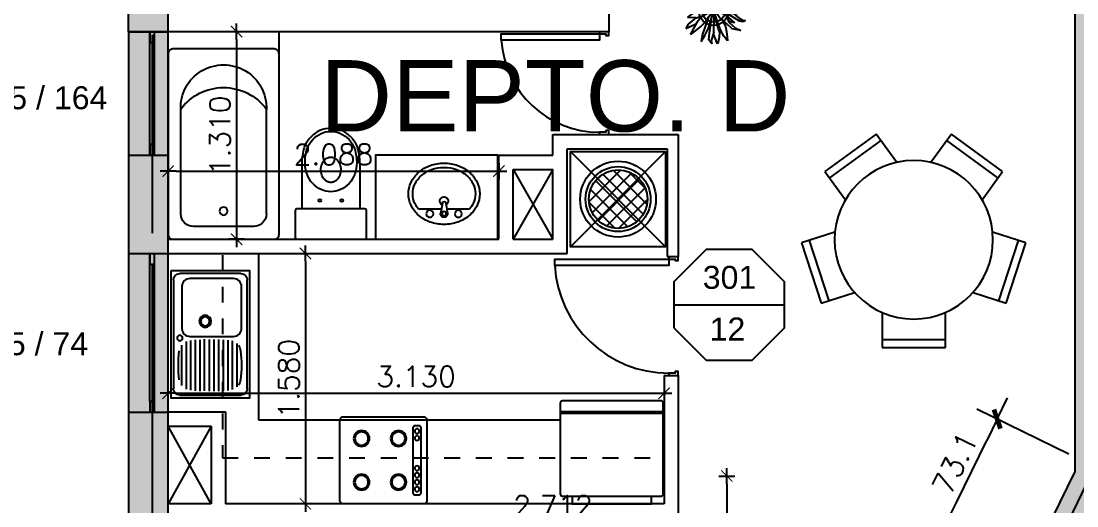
# Model space of a CAD drawing. Header units: millimetres. Extents: x -13 to 194, y -13 to 66.
# Drawn here: x 168.07 to 174.74, y 30.76 to 33.81 of the extents above; entities that cross this region are included whole.
import ezdxf

# ---------------------------------------------------------------- set-up
doc = ezdxf.new("R2010")
doc.units = ezdxf.units.MM
doc.linetypes.add('CENTER', pattern=[2, 1.25, -0.25, 0.25, -0.25])
doc.linetypes.add('HIDDEN', pattern=[0.375, 0.25, -0.125])
for name, color, linetype in [('01', 1, 'Continuous'), ('04', 4, 'Continuous'), ('06', 6, 'Continuous'), ('Capa1', 80, 'Continuous'), ('COTAS', 1, 'Continuous'), ('COTAS1', 2, 'Continuous'), ('Cotas2', 1, 'Continuous'), ('EJES', 1, 'CENTER'), ('GRIS', 9, 'Continuous'), ('LOSAS', 7, 'Continuous'), ('MUROS_EST', 5, 'Continuous'), ('PUERTAS', 1, 'Continuous'), ('VIGAS_1', 2, 'Continuous')]:
    doc.layers.add(name, color=color, linetype=linetype)
doc.styles.add('Arial', font='arial.ttf')
doc.styles.add('INTERARQ', font='ROMANS.SHX')
doc.styles.add('ROMANS', font='romans.shx', dxfattribs={"height": 16.875})
doc.styles.get("Standard").update_dxf_attribs({"font": 'arial.ttf'})
doc.dimstyles.new('ESCALA_1-50', dxfattribs={"dimtxt": 0.13, "dimasz": 0.05, "dimexe": 0.18, "dimexo": 0.0625, "dimgap": 0.04, "dimtad": 1, "dimdec": 3, "dimzin": 0, "dimdsep": 46, "dimtxsty": 'INTERARQ', "dimblk": 'DIMTICK', "dimcen": 0.09, "dimse1": 1, "dimse2": 1, "dimclrd": 1, "dimclre": 1, "dimclrt": 2, "dimadec": 0, "dimazin": 0, "dimtfac": 4.5, "dimtdec": 3, "dimtofl": 0, "dimtmove": 2, "dimatfit": 3, "dimldrblk": 'DIMTICK', "dimfxl": 1, "dimtolj": 1, "dimtzin": 0, "dimarcsym": 0})

# ---------------------------------------------------------------- blocks, each defined once
blk = doc.blocks.new('DIMTICK')
at = {"color": 1}
for p, q in [((-1, 0), (1, 0)), ((0, 1), (0, -1))]:
    blk.add_line(p, q, dxfattribs=at)
at = {"color": 3, "const_width": 0.141}
blk.add_lwpolyline([(0.71, 0.71), (-0.71, -0.71)], dxfattribs=at)
blk = doc.blocks.new('*D170')
at = {"layer": '01', "color": 1, "lineweight": -2, "transparency": 16777216}
blk.add_line((170.1253, 30.6513), (172.7378, 30.6513), dxfattribs=at)
at = {"layer": 'Defpoints', "color": 0, "transparency": 16777216}
for p in [(170.0753, 30.9441), (172.7878, 30.9441), (172.7878, 30.6513)]:
    blk.add_point(p, dxfattribs=at)
at = {"layer": '01', "color": 1, "lineweight": -2, "transparency": 16777216, "xscale": 0.05, "yscale": 0.05, "zscale": 0.05, "rotation": 180}
blk.add_blockref('DIMTICK', (170.0753, 30.6513), dxfattribs=at)
at = {"layer": '01', "color": 1, "lineweight": -2, "transparency": 16777216, "xscale": 0.05, "yscale": 0.05, "zscale": 0.05}
blk.add_blockref('DIMTICK', (172.7878, 30.6513), dxfattribs=at)
at = {"layer": '01', "color": 2, "transparency": 16777216, "insert": (171.4315, 30.7563), "char_height": 0.13, "attachment_point": 5, "style": 'INTERARQ'}
blk.add_mtext('\\A1;2.712', dxfattribs=at)
blk = doc.blocks.new('*D172')
at = {"layer": '01', "color": 1, "lineweight": -2, "transparency": 16777216}
blk.add_line((172.5288, 30.8941), (172.5288, 27.9849), dxfattribs=at)
at = {"layer": 'Defpoints', "color": 0, "transparency": 16777216}
for p in [(170.0753, 30.9441), (170.0753, 27.9349), (172.5288, 27.9349)]:
    blk.add_point(p, dxfattribs=at)
at = {"layer": '01', "color": 1, "lineweight": -2, "transparency": 16777216, "xscale": 0.05, "yscale": 0.05, "zscale": 0.05}
for p, rotation in [((172.5288, 30.9441), 90), ((172.5288, 27.9349), 270)]:
    blk.add_blockref('DIMTICK', p, dxfattribs=dict(at, rotation=rotation))
at = {"layer": '01', "color": 2, "transparency": 16777216, "insert": (172.4238, 29.4395), "char_height": 0.13, "attachment_point": 5, "rotation": 90, "style": 'INTERARQ'}
blk.add_mtext('\\A1;3.009', dxfattribs=at)
blk = doc.blocks.new('TICK1')
at = {"color": 2}
for points in [[(0, 0), (-1, 0)], [(0, 0), (1, 0)]]:
    blk.add_lwpolyline(points, dxfattribs=at)
at = {"color": 2, "const_width": 0.2}
blk.add_lwpolyline([(-0.3, -0.3), (0.3, 0.3)], dxfattribs=at)
blk = doc.blocks.new('MHPLS510')
for p, q in [((-0.2, 0.6793), (0.2, 0.6793)), ((-0.2, 0.4583), (-0.2, 0.6793)), ((0.2, 0.6793), (0.2, 0.4583)), ((-0.2, 0.6293), (0.2, 0.6293)), ((-0.7079, 0.0197), (-0.5843, 0.4001)), ((-0.5843, 0.4001), (-0.374, 0.3318)), ((0.374, 0.3318), (0.5843, 0.4001)), ((0.5843, 0.4001), (0.7079, 0.0197)), ((-0.6603, 0.0043), (-0.5367, 0.3847)), ((0.5367, 0.3847), (0.6603, 0.0043)), ((-0.4976, -0.0486), (-0.7079, 0.0197)), ((0.7079, 0.0197), (0.4976, -0.0486)), ((-0.5611, -0.432), (-0.4312, -0.2532)), ((0.4312, -0.2532), (0.5611, -0.432)), ((-0.2081, -0.6267), (-0.5317, -0.3916)), ((0.5317, -0.3916), (0.2081, -0.6267)), ((-0.2375, -0.6671), (-0.5611, -0.432)), ((0.5611, -0.432), (0.2375, -0.6671)), ((-0.1076, -0.4883), (-0.2375, -0.6671)), ((0.2375, -0.6671), (0.1076, -0.4883))]:
    blk.add_line(p, q)
blk.add_circle((0, 0), 0.5)
blk = doc.blocks.new('kkk')
at = {"color": 8}
for p, q in [((1260.806, 67.1615), (1260.8129, 67.1245)), ((1260.8198, 67.1558), (1260.806, 67.1615)), ((1260.8483, 67.1179), (1260.8198, 67.1558)), ((1260.8737, 67.1195), (1260.8806, 67.1649)), ((1260.8806, 67.1649), (1260.8845, 67.1748)), ((1260.8845, 67.1748), (1260.8906, 67.1459)), ((1260.8906, 67.1459), (1260.8937, 67.0989)), ((1260.9206, 67.1278), (1260.9337, 67.1517)), ((1260.9329, 67.1657), (1260.9422, 67.1517)), ((1260.9337, 67.1517), (1260.9329, 67.1657)), ((1260.9422, 67.1517), (1260.9376, 67.1294)), ((1260.7244, 67.1063), (1260.7383, 67.0717)), ((1260.7414, 67.0907), (1260.7244, 67.1063)), ((1260.7714, 67.0717), (1260.7414, 67.0907)), ((1260.7491, 67.1294), (1260.7675, 67.0997)), ((1260.8014, 67.1121), (1260.7491, 67.1294)), ((1260.7675, 67.0997), (1260.8175, 67.0626)), ((1260.8327, 67.0683), (1260.8014, 67.1121)), ((1260.8129, 67.1245), (1260.8391, 67.0503)), ((1260.8545, 67.061), (1260.8483, 67.1179)), ((1260.8752, 67.0783), (1260.8737, 67.1195)), ((1260.9083, 67.0816), (1260.888, 67.0333)), ((1260.8937, 67.0989), (1260.8922, 67.0544)), ((1260.8936, 67.0948), (1260.9206, 67.1278)), ((1260.9053, 67.0503), (1260.9468, 67.0997)), ((1260.9376, 67.1294), (1260.9083, 67.0816)), ((1260.9468, 67.0997), (1260.9376, 67.0626)), ((1260.9437, 67.0659), (1260.9776, 67.1038)), ((1260.9837, 67.0857), (1260.9522, 67.0511)), ((1260.9776, 67.1038), (1260.993, 67.1368)), ((1260.993, 67.1368), (1260.9837, 67.0857)), ((1260.6806, 67.0494), (1260.7291, 67.0503)), ((1260.7306, 67.0132), (1260.6806, 67.0494)), ((1260.7291, 67.0503), (1260.7752, 67.0189)), ((1260.7383, 67.0717), (1260.7637, 67.0428)), ((1260.7637, 67.0428), (1260.8037, 67.0214)), ((1260.8121, 67.047), (1260.7714, 67.0717)), ((1260.7752, 67.0189), (1260.8563, 66.9787)), ((1260.8037, 67.0214), (1260.8383, 67.0024)), ((1260.8563, 67.013), (1260.8121, 67.047)), ((1260.8175, 67.0626), (1260.8437, 67.0387)), ((1260.8391, 67.0503), (1260.8744, 66.974)), ((1260.8696, 67.0272), (1260.8545, 67.061)), ((1260.8676, 67.0082), (1260.8752, 67.0783)), ((1260.8799, 67.0008), (1260.8999, 67.0478)), ((1260.8922, 67.0544), (1260.8838, 67.01)), ((1260.8999, 67.0478), (1260.9437, 67.0659)), ((1260.9399, 67.0354), (1260.916, 67.0091)), ((1260.9299, 67.0244), (1260.9676, 67.0445)), ((1260.9522, 67.0511), (1260.9399, 67.0354)), ((1260.9676, 67.0445), (1261.0145, 67.0527)), ((1261.0284, 67.0354), (1260.9907, 67.014)), ((1261.0145, 67.0527), (1261.0561, 67.0577)), ((1261.0561, 67.0577), (1261.0284, 67.0354)), ((1260.714, 66.9781), (1260.6752, 66.9588)), ((1260.6752, 66.9588), (1260.7514, 66.9406)), ((1260.6791, 67.0115), (1260.7168, 67.0008)), ((1260.689, 67.0057), (1260.6791, 67.0115)), ((1260.7021, 66.9884), (1260.689, 67.0057)), ((1260.7191, 66.9736), (1260.7021, 66.9884)), ((1260.7168, 67.0008), (1260.7614, 66.9835)), ((1260.7945, 66.9629), (1260.7191, 66.9736)), ((1260.7806, 66.9901), (1260.7306, 67.0132)), ((1260.7845, 66.9604), (1260.7583, 66.9447)), ((1260.7614, 66.9835), (1260.8137, 66.972)), ((1260.8475, 66.981), (1260.7806, 66.9901)), ((1260.8283, 66.967), (1260.7845, 66.9604)), ((1260.8121, 66.9291), (1260.8744, 66.974)), ((1260.8137, 66.972), (1260.8416, 66.9688)), ((1260.8744, 66.974), (1260.8245, 66.9175)), ((1260.8268, 66.864), (1260.8744, 66.974)), ((1260.8744, 66.974), (1260.8283, 66.967)), ((1260.8383, 67.0024), (1260.8744, 66.974)), ((1260.8744, 66.974), (1260.8475, 66.981)), ((1260.8744, 66.974), (1260.8575, 66.9159)), ((1260.8744, 66.974), (1260.8676, 67.0082)), ((1260.8744, 66.974), (1260.8799, 67.0008)), ((1260.9414, 66.9967), (1260.8744, 66.974)), ((1260.8744, 66.974), (1260.9722, 66.9959)), ((1260.8968, 66.9959), (1260.8744, 66.974)), ((1260.9353, 66.9761), (1260.8744, 66.974)), ((1260.9807, 66.9423), (1260.8744, 66.974)), ((1260.9068, 66.9472), (1260.8744, 66.974)), ((1260.8744, 66.974), (1260.9091, 66.9027)), ((1260.8768, 66.9175), (1260.8744, 66.974)), ((1260.916, 67.0091), (1260.8968, 66.9959)), ((1261.0091, 66.9497), (1260.9148, 66.962)), ((1260.983, 66.9752), (1260.9353, 66.9761)), ((1260.9645, 67.0049), (1260.9414, 66.9967)), ((1260.9907, 67.014), (1260.9645, 67.0049)), ((1260.9722, 66.9959), (1261.006, 67.0082)), ((1261.0207, 66.9744), (1260.983, 66.9752)), ((1261.0045, 66.9748), (1261.053, 66.9579)), ((1261.006, 67.0082), (1261.033, 67.0066)), ((1261.0537, 66.9884), (1261.0207, 66.9744)), ((1261.033, 67.0066), (1261.0645, 67.0016)), ((1261.0745, 66.9637), (1261.0507, 66.9439)), ((1261.053, 66.9579), (1261.0745, 66.9637)), ((1261.0745, 66.9967), (1261.0537, 66.9884)), ((1261.0645, 67.0016), (1261.0745, 66.9967)), ((1260.7306, 66.9192), (1260.689, 66.8986)), ((1260.689, 66.8986), (1260.7106, 66.892)), ((1260.7106, 66.892), (1260.7606, 66.8978)), ((1260.7583, 66.9447), (1260.7306, 66.9192)), ((1260.7714, 66.8903), (1260.7545, 66.8623)), ((1260.7606, 66.8978), (1260.8121, 66.9291)), ((1260.7971, 66.9199), (1260.7714, 66.8903)), ((1260.8245, 66.9175), (1260.7952, 66.8664)), ((1260.8575, 66.9159), (1260.8522, 66.859)), ((1260.8883, 66.8771), (1260.8768, 66.9175)), ((1260.9391, 66.9266), (1260.9068, 66.9472)), ((1260.9168, 66.8681), (1260.9076, 66.9043)), ((1260.9091, 66.9027), (1260.9453, 66.8722)), ((1260.9171, 66.9406), (1260.9768, 66.92)), ((1260.9714, 66.8945), (1260.9391, 66.9266)), ((1261.0022, 66.8565), (1260.9714, 66.8945)), ((1260.9768, 66.92), (1261.0153, 66.9068)), ((1261.023, 66.9208), (1260.9807, 66.9423)), ((1261.0507, 66.9439), (1261.0091, 66.9497)), ((1261.0153, 66.9068), (1261.0591, 66.8986)), ((1261.0591, 66.8986), (1261.023, 66.9208)), ((1260.7545, 66.8623), (1260.7421, 66.8252)), ((1260.7421, 66.8252), (1260.7675, 66.8326)), ((1260.7675, 66.8326), (1260.7937, 66.859)), ((1260.7952, 66.8664), (1260.7875, 66.7931)), ((1260.8045, 66.8153), (1260.8268, 66.864)), ((1260.8522, 66.859), (1260.8614, 66.8211)), ((1260.8799, 66.7733), (1260.8899, 66.8269)), ((1260.8899, 66.8269), (1260.8883, 66.8771)), ((1260.8899, 66.85), (1260.9129, 66.817)), ((1260.9129, 66.817), (1260.916, 66.8681)), ((1260.916, 66.8681), (1260.956, 66.8203)), ((1260.9453, 66.8722), (1260.9776, 66.8549)), ((1260.9714, 66.8277), (1260.9545, 66.8673)), ((1260.9814, 66.8071), (1260.9714, 66.8277)), ((1260.9776, 66.8549), (1261.016, 66.8351)), ((1261.016, 66.8351), (1261.0022, 66.8565)), ((1260.7875, 66.7931), (1260.8045, 66.8153)), ((1260.8614, 66.8211), (1260.8799, 66.7733)), ((1260.956, 66.8203), (1260.9814, 66.8071))]:
    blk.add_line(p, q, dxfattribs=at)
for radius in [0.0887, 0.0687]:
    blk.add_circle((1260.8744, 66.974), radius, dxfattribs=at)
blk = doc.blocks.new('Tina 120')
for p, q in [((0.19, -0.08), (-0.19, -0.08)), ((-0.27, -0.16), (-0.27, -0.8175)), ((0.27, -0.16), (0.27, -0.8175))]:
    blk.add_line(p, q)
blk.add_lwpolyline([(0.35, -0.03), (0.35, -1.17, -0.414214), (0.32, -1.2), (-0.32, -1.2, -0.414214), (-0.35, -1.17), (-0.35, -0.03, -0.414214), (-0.32, 0), (0.32, 0, -0.414214)], format="xyb", close=True)
blk.add_circle((0, -0.1774), 0.025)
for centre, radius, start, end in [((-0.19, -0.16), 0.08, 90, 180), ((0.19, -0.16), 0.08, 0, 90), ((0, -0.8297), 0.2703, 177.40787, 2.59213), ((0, -0.6197), 0.337, 216.75985, 323.24015)]:
    blk.add_arc(centre, radius, start, end)
blk = doc.blocks.new('Van1-pla')
for p, q in [((-1.41, 37.99), (-2.71, 45.49)), ((0.99, 37.99), (2.29, 45.49)), ((-2.16, 42.32), (-18.03, 42.32)), ((17.6, 42.32), (1.74, 42.32))]:
    blk.add_line(p, q)
blk.add_lwpolyline([(-25.21, 31.5, 0.112687), (-23.37, 23.44, 0.103282), (-17.89, 16.3, 0.092276), (-9.94, 11.68, 0.085761), (-0.21, 10, 0.085761), (9.52, 11.68, 0.092276), (17.47, 16.3, 0.103282), (22.95, 23.44, 0.112687), (24.79, 31.5, 0.112687), (22.95, 39.56, 0.103282), (17.47, 46.7, 0.092276), (9.52, 51.32, 0.085761), (-0.21, 53, 0.085761), (-9.94, 51.32, 0.092276), (-17.89, 46.7, 0.103282), (-23.37, 39.56, 0.112687)], format="xyb", close=True)
for points in [[(-18.03, 42.32, 0.063934), (-20.67, 38.26, 0.112687), (-22.21, 31.5, 0.112687)], [(-22.21, 31.5, 0.112687), (-20.67, 24.74, 0.103282), (-15.93, 18.57, 0.092276), (-8.94, 14.51, 0.085761), (-0.21, 13, 0.085761), (8.51, 14.51, 0.092276), (15.51, 18.57, 0.103282), (20.25, 24.74, 0.112687), (21.79, 31.5, 0.112687), (20.25, 38.26, 0.063934), (17.6, 42.32, 0.092276)]]:
    blk.add_lwpolyline(points, format="xyb")
for centre, radius in [((-10.21, 45.49), 2.5), ((-0.21, 45.49), 1.5), ((9.79, 45.49), 2.5)]:
    blk.add_circle(centre, radius)
for centre, radius, start, end in [((-0.21, 45.49), 2.5, 340.33287, 199.66713), ((-0.21, 36.6), 3, 118.18244, 61.81756), ((-0.21, 37.99), 1.2, 180, 0)]:
    blk.add_arc(centre, radius, start, end)
blk = doc.blocks.new('P_65')
at = {"color": 9}
blk.add_arc((-0.0126, 0.059), 0.6224, 93.90508, 179.90905, dxfattribs=at)
at = {"layer": 'PUERTAS'}
blk.add_lwpolyline([(-0.015, 0.06), (-0.055, 0.06), (-0.055, 0.68), (-0.015, 0.68)], close=True, dxfattribs=at)
for points in [[(-0.65, 0), (-0.625, 0), (-0.625, 0.02), (-0.635, 0.02), (-0.635, 0.06), (-0.65, 0.06)], [(0, 0.06), (-0.015, 0.06), (-0.015, 0.02), (-0.025, 0.02), (-0.025, 0), (0, 0)]]:
    blk.add_lwpolyline(points, dxfattribs=at)
blk = doc.blocks.new('LAVPLATO')
for p, q in [((-0.383, -0.443), (-0.383, -0.057)), ((-0.343, -0.017), (0.343, -0.017)), ((0.383, -0.057), (0.383, -0.443)), ((0.0387, -0.1255), (0.3533, -0.1255)), ((0.0458, -0.0965), (0.3462, -0.0965)), ((0.0694, -0.0675), (0.3226, -0.0675)), ((0.0338, -0.1835), (0.3582, -0.1835)), ((0.0357, -0.1545), (0.3563, -0.1545)), ((0.0315, -0.2115), (0.3574, -0.2115)), ((0.0319, -0.2415), (0.3578, -0.2415)), ((0.0323, -0.2715), (0.3582, -0.2715)), ((0.0327, -0.3015), (0.3578, -0.3015)), ((0.0342, -0.3305), (0.3563, -0.3305)), ((0.0342, -0.3305), (0.3563, -0.3305)), ((0.0369, -0.3595), (0.3536, -0.3595)), ((0.0369, -0.3595), (0.3536, -0.3595)), ((0.0416, -0.3885), (0.3489, -0.3885)), ((0.0586, -0.4175), (0.3319, -0.4175)), ((0.343, -0.483), (-0.343, -0.483))]:
    blk.add_line(p, q)
blk.add_lwpolyline([(-0.4, 0), (0.4, 0), (0.4, -0.5), (-0.4, -0.5)], close=True)
blk.add_lwpolyline([(-0.302, -0.0709), (-0.037, -0.0709, -0.414214), (0.013, -0.1209), (0.013, -0.3965, -0.414214), (-0.037, -0.4465), (-0.302, -0.4465, -0.414214), (-0.352, -0.3965), (-0.352, -0.1209, -0.414214)], format="xyb", close=True)
for centre, radius in [((0.023, -0.057), 0.0175), ((-0.082, -0.2175), 0.038), ((-0.082, -0.2175), 0.0275)]:
    blk.add_circle(centre, radius)
for centre, radius, start, end in [((-0.343, -0.057), 0.04, 90, 180), ((0.196, -0.7978), 0.75, 83.02075, 96.97925), ((0.343, -0.057), 0.04, 360, 90), ((-0.343, -0.443), 0.04, 180, 270), ((0.1132, -0.3662), 0.075, 233.56948, 263.02075), ((0.1952, 0.3038), 0.75, 263.02075, 276.97925), ((0.2773, -0.3662), 0.075, 276.97925, 306.43052), ((0.343, -0.443), 0.04, 270, 360)]:
    blk.add_arc(centre, radius, start, end)
blk = doc.blocks.new('encimera')
for points in [[(-0.5635, -0.275), (-0.0548, -0.275, 0.414214), (-0.0341, -0.2543), (-0.0341, 0.2543, 0.414214), (-0.0548, 0.275), (-0.5635, 0.275, 0.414214), (-0.5841, 0.2543), (-0.5841, -0.2543, 0.414214)], [(-0.5298, -0.22), (-0.5134, -0.22, 0.414214), (-0.4968, -0.2035), (-0.4968, 0.2035, 0.414214), (-0.5134, 0.22), (-0.5298, 0.22, 0.414214), (-0.5463, 0.2035), (-0.5463, -0.2035, 0.414214)]]:
    blk.add_lwpolyline(points, format="xyb", close=True)
at = {"color": 9}
for centre, radius in [((-0.5218, 0.1843), 0.0148), ((-0.5218, 0.1401), 0.0148), ((-0.4042, 0.1375), 0.0424), ((-0.1716, 0.1375), 0.0424), ((-0.5218, -0.0499), 0.0148), ((-0.5218, -0.0942), 0.0148), ((-0.5218, -0.1385), 0.0148), ((-0.4042, -0.1375), 0.0424), ((-0.1716, -0.1375), 0.0424), ((-0.5218, -0.1828), 0.0148)]:
    blk.add_circle(centre, radius, dxfattribs=at)
for centre in [(-0.4042, 0.1375), (-0.1716, 0.1375), (-0.4042, -0.1375), (-0.1716, -0.1375)]:
    blk.add_circle(centre, 0.05)
blk = doc.blocks.new('REFRI')
for p, q in [((-0.58, -0.325), (-0.58, 0.325)), ((-0.57, -0.325), (-0.57, 0.325))]:
    blk.add_line(p, q)
blk.add_lwpolyline([(-0.6368, 0.325), (-0.0632, 0.325, -0.414214), (-0.05, 0.3118), (-0.05, -0.3118, -0.414214), (-0.0632, -0.325), (-0.6368, -0.325, -0.414214), (-0.65, -0.3118), (-0.65, 0.3118, -0.414214)], format="xyb", close=True)
blk.add_lwpolyline([(-0.05, 0.25), (0, 0.25), (0, -0.25), (-0.05, -0.25)])
blk = doc.blocks.new('P_75')
at = {"color": 9}
blk.add_arc((-0.0129, 0.0592), 0.7221, 93.33599, 179.93331, dxfattribs=at)
at = {"layer": 'PUERTAS'}
blk.add_lwpolyline([(-0.015, 0.06), (-0.055, 0.06), (-0.055, 0.78), (-0.0149, 0.78)], close=True, dxfattribs=at)
for points in [[(-0.75, 0), (-0.725, 0), (-0.725, 0.02), (-0.735, 0.02), (-0.735, 0.06), (-0.75, 0.06)], [(0, 0.06), (-0.015, 0.06), (-0.015, 0.02), (-0.025, 0.02), (-0.025, 0), (0, 0)]]:
    blk.add_lwpolyline(points, dxfattribs=at)
blk = doc.blocks.new('*D316')
at = {"layer": '01', "color": 1, "lineweight": -2, "transparency": 16777216}
blk.add_line((169.4347, 33.6981), (169.4347, 32.4881), dxfattribs=at)
at = {"layer": 'Defpoints', "color": 0, "transparency": 16777216}
for p in [(169.0025, 33.7481), (169.0025, 32.4381), (169.4347, 32.4381)]:
    blk.add_point(p, dxfattribs=at)
at = {"layer": '01', "color": 1, "lineweight": -2, "transparency": 16777216, "xscale": 0.05, "yscale": 0.05, "zscale": 0.05}
for p, rotation in [((169.4347, 33.7481), 90), ((169.4347, 32.4381), 270)]:
    blk.add_blockref('DIMTICK', p, dxfattribs=dict(at, rotation=rotation))
at = {"layer": '01', "color": 2, "transparency": 16777216, "insert": (169.3297, 33.0931), "char_height": 0.13, "attachment_point": 5, "rotation": 90, "style": 'INTERARQ'}
blk.add_mtext('\\A1;1.310', dxfattribs=at)
blk = doc.blocks.new('*D317')
at = {"layer": '01', "color": 1, "lineweight": -2, "transparency": 16777216}
blk.add_line((169.0525, 32.8677), (171.0404, 32.8677), dxfattribs=at)
at = {"layer": 'Defpoints', "color": 0, "transparency": 16777216}
for p in [(169.0025, 32.9673), (171.0904, 32.9673), (171.0904, 32.8677)]:
    blk.add_point(p, dxfattribs=at)
at = {"layer": '01', "color": 1, "lineweight": -2, "transparency": 16777216, "xscale": 0.05, "yscale": 0.05, "zscale": 0.05, "rotation": 180}
blk.add_blockref('DIMTICK', (169.0025, 32.8677), dxfattribs=at)
at = {"layer": '01', "color": 1, "lineweight": -2, "transparency": 16777216, "xscale": 0.05, "yscale": 0.05, "zscale": 0.05}
blk.add_blockref('DIMTICK', (171.0904, 32.8677), dxfattribs=at)
at = {"layer": '01', "color": 2, "transparency": 16777216, "insert": (170.0464, 32.9727), "char_height": 0.13, "attachment_point": 5, "style": 'INTERARQ'}
blk.add_mtext('\\A1;2.088', dxfattribs=at)
blk = doc.blocks.new('*D318')
at = {"layer": '01', "color": 1, "lineweight": -2, "transparency": 16777216}
blk.add_line((169.0524, 31.4663), (172.0824, 31.4663), dxfattribs=at)
at = {"layer": 'Defpoints', "color": 0, "transparency": 16777216}
for p in [(172.1324, 31.4663), (169.0024, 30.7681), (172.1324, 30.7681)]:
    blk.add_point(p, dxfattribs=at)
at = {"layer": '01', "color": 1, "lineweight": -2, "transparency": 16777216, "xscale": 0.05, "yscale": 0.05, "zscale": 0.05, "rotation": 180}
blk.add_blockref('DIMTICK', (169.0024, 31.4663), dxfattribs=at)
at = {"layer": '01', "color": 1, "lineweight": -2, "transparency": 16777216, "xscale": 0.05, "yscale": 0.05, "zscale": 0.05}
blk.add_blockref('DIMTICK', (172.1324, 31.4663), dxfattribs=at)
at = {"layer": '01', "color": 2, "transparency": 16777216, "insert": (170.5674, 31.5713), "char_height": 0.13, "attachment_point": 5, "style": 'INTERARQ'}
blk.add_mtext('\\A1;3.130', dxfattribs=at)
blk = doc.blocks.new('*D319')
at = {"layer": '01', "color": 1, "lineweight": -2, "transparency": 16777216}
blk.add_line((169.8689, 32.2981), (169.8689, 30.8181), dxfattribs=at)
at = {"layer": 'Defpoints', "color": 0, "transparency": 16777216}
for p in [(169.0025, 32.3481), (169.0024, 30.7681), (169.8689, 30.7681)]:
    blk.add_point(p, dxfattribs=at)
at = {"layer": '01', "color": 1, "lineweight": -2, "transparency": 16777216, "xscale": 0.05, "yscale": 0.05, "zscale": 0.05}
for p, rotation in [((169.8689, 32.3481), 90), ((169.8689, 30.7681), 270)]:
    blk.add_blockref('DIMTICK', p, dxfattribs=dict(at, rotation=rotation))
at = {"layer": '01', "color": 2, "transparency": 16777216, "insert": (169.7639, 31.5581), "char_height": 0.13, "attachment_point": 5, "rotation": 90, "style": 'INTERARQ'}
blk.add_mtext('\\A1;1.580', dxfattribs=at)

msp = doc.modelspace()

# ---------------------------------------------------------------- hatches: boundary and pattern name
at = {"layer": 'GRIS'}
h = msp.add_hatch(dxfattribs=at)
h.set_pattern_fill('ANSI37', color=8, scale=0.5, style=0)
h.set_pattern_definition([(45, (-5199.03907, -7976.592836), (-0.04419417382, 0.04419417382), []), (135, (-5199.03907, -7976.592836), (-0.04419417382, -0.04419417382), [])])
h.paths.add_polyline_path([(171.7116, 32.8217), (171.8424, 32.6908), (171.9732, 32.8216, 0.414214)])
h.paths.add_polyline_path([(171.7115, 32.56, 0.414214), (171.9732, 32.56), (171.8424, 32.6908)])
h.paths.add_polyline_path([(171.8424, 32.6908), (171.7116, 32.8217, 0.198983), (171.6574, 32.6908, 0.198842), (171.7115, 32.56)])
h.paths.add_polyline_path([(171.9732, 32.56, 0.198983), (172.0274, 32.6908, 0.198842), (171.9732, 32.8216), (171.8424, 32.6908)])
at = {"layer": 'MUROS_EST', "transparency": 33554687}
h = msp.add_hatch(color=256, dxfattribs=at)
h.dxf.hatch_style = 1
h.paths.add_polyline_path([(181.4106, 23.5073), (181.1606, 23.5073), (181.1606, 21.5273), (177.9375, 21.5273), (177.9375, 25.2273), (175.6025, 25.2273), (175.6025, 25.0273), (177.7375, 25.0273), (177.7375, 21.5273), (175.6025, 21.5273), (175.6025, 21.3273), (180.8606, 21.3273), (180.8606, 21.1419), (181.0606, 21.1419), (181.0606, 21.3273), (181.4117, 21.3273)])
h.paths.add_polyline_path([(181.4106, 30.0873), (181.1606, 30.0873), (181.1606, 29.0223), (175.8025, 29.0223), (175.8025, 30.0458), (175.6025, 30.0458), (175.6025, 28.7723), (175.9606, 28.7723), (175.9606, 26.1803), (176.1606, 26.1803), (176.1606, 28.7723), (181.4106, 28.7723)])
h.paths.add_polyline_path([(174.9775, 37.6473), (174.7275, 37.6473), (174.7275, 37.4473), (174.7275, 30.9728), (174.441, 30.3884), (174.6206, 30.3003), (174.9775, 31.0284)])
h.paths.add_polyline_path([(169.0025, 37.4473), (170.185, 37.4473), (170.185, 37.6473), (168.7525, 37.6473), (168.7525, 33.7473), (169.0025, 33.7473)])
h.paths.add_polyline_path([(174.2025, 24.9373), (174.0025, 24.9373), (174.0025, 23.4773), (168.3025, 23.4773), (168.3025, 23.2773), (174.0025, 23.2773), (174.0025, 21.8173), (174.2025, 21.8173)])
h.paths.add_polyline_path([(174.2025, 20.8673), (174.0025, 20.8673), (174.0025, 18.2773), (168.3025, 18.2773), (168.3025, 18.0773), (168.8025, 18.0773), (168.8025, 17.0773), (169.0025, 17.0773), (169.0025, 18.0773), (174.0025, 18.0773), (174.0025, 17.5773), (174.2025, 17.5773)])
h.paths.add_polyline_path([(174.9525, 15.9873), (174.6078, 16.7181), (174.4269, 16.6328), (174.7525, 15.9425), (174.7525, 13.7227), (174.7525, 9.5444), (174.7525, 9.2944), (174.9525, 9.2944), (174.9525, 9.4944), (174.9525, 9.5405), (174.9525, 13.7227)])
h.paths.add_polyline_path([(169.0025, 12.7707), (168.8025, 12.7707), (168.8025, 9.4944), (169.0025, 9.4944)])
h.paths.add_polyline_path([(169.0025, 12.9773), (168.8025, 12.9773), (168.8025, 12.7707), (169.0025, 12.7707)])
h.paths.add_polyline_path([(170.187, 9.4944), (169.0025, 9.4944), (169.0025, 9.2944), (170.187, 9.2944)])
h.paths.add_polyline_path([(169.0025, 9.4944), (168.8025, 9.4944), (168.8025, 9.2944), (169.0025, 9.2944)])
h.paths.add_polyline_path([(181.3606, 14.0173), (181.1606, 14.0173), (181.1606, 12.7707), (181.3606, 12.7707)])
h.paths.add_polyline_path([(181.3606, 12.7707), (181.1606, 12.7707), (181.1606, 9.4944), (181.3606, 9.4944)])
h.paths.add_polyline_path([(181.1606, 9.4944), (180.9606, 9.4944), (180.9606, 9.2944), (181.1606, 9.2944)])
h.paths.add_polyline_path([(181.3606, 9.4944), (181.1606, 9.4944), (181.1606, 9.2944), (181.3606, 9.2944)])
h = msp.add_hatch(color=2, dxfattribs=at)
h.dxf.hatch_style = 1
h.paths.add_polyline_path([(169.0025, 33.7473), (168.7525, 33.7473), (168.7525, 32.9673), (169.0025, 32.9673)])
h.paths.add_polyline_path([(169.0025, 32.3473), (168.7525, 32.3473), (168.7525, 31.3473), (169.0025, 31.3473)])
h.paths.add_polyline_path([(169.0025, 30.6773), (168.7525, 30.6773), (168.7525, 29.6773), (169.0025, 29.6773)])
h = msp.add_hatch(color=5, dxfattribs=at)
h.dxf.hatch_style = 1
h.paths.add_polyline_path([(169.0025, 32.9673), (168.7525, 32.9673), (168.7525, 32.3473), (169.0025, 32.3473)])
h.paths.add_polyline_path([(169.0025, 31.3473), (168.7525, 31.3473), (168.7525, 30.6773), (169.0025, 30.6773)])

# ---------------------------------------------------------------- linework, layer by layer
at = {"layer": '06'}
for p, q in [((171.785, 34.901), (171.785, 33.7481)), ((168.7525, 33.7473), (169.0025, 33.7473)), ((169.0025, 33.7481), (171.785, 33.7481)), ((171.4304, 33.0981), (172.2224, 33.0981)), ((171.4304, 32.9673), (171.4304, 33.0981)), ((172.2224, 33.0981), (172.2224, 32.3281)), ((171.5204, 33.0081), (172.1524, 33.0081)), ((171.5204, 32.3481), (171.5204, 33.0081)), ((172.1524, 33.0081), (172.1524, 32.3281)), ((168.7525, 32.9673), (169.0025, 32.9673)), ((171.0904, 32.4381), (171.0904, 32.9673)), ((171.0904, 32.9673), (171.4304, 32.9673)), ((171.1804, 32.4381), (171.1804, 32.8773)), ((171.1804, 32.8773), (171.4304, 32.8773)), ((171.4304, 32.4381), (171.4304, 32.8773)), ((169.0025, 32.4381), (171.0904, 32.4381)), ((171.1804, 32.4381), (171.4304, 32.4381)), ((168.7525, 32.3473), (169.0025, 32.3473)), ((169.0025, 32.3481), (171.5204, 32.3481)), ((172.1524, 32.3281), (172.2224, 32.3281)), ((172.1324, 31.5781), (172.2224, 31.5781)), ((172.1324, 31.5781), (172.1324, 30.7681)), ((172.2224, 31.5781), (172.2224, 30.6781)), ((168.7525, 31.3473), (169.0025, 31.3473)), ((169.0024, 31.3481), (169.365, 31.3481)), ((169.365, 31.3481), (169.365, 30.7681)), ((169.0026, 31.2581), (169.275, 31.2581)), ((169.275, 31.2581), (169.275, 30.7681)), ((169.275, 30.7681), (169.0024, 30.7681)), ((172.1324, 30.7681), (169.365, 30.7681))]:
    msp.add_line(p, q, dxfattribs=at)
at = {"layer": 'COTAS'}
for p, q in [((168.8875, 33.6798), (168.8875, 33.7473)), ((168.8875, 33.7473), (168.8875, 33.6798)), ((168.9175, 33.6798), (168.9175, 33.7473)), ((168.8875, 32.9673), (168.8875, 33.6798)), ((168.8875, 33.6798), (168.9175, 33.6798)), ((168.9025, 33.6798), (168.9025, 33.0348)), ((168.9175, 32.9673), (168.9175, 33.6798)), ((168.9174, 33.0348), (168.8874, 33.0348)), ((168.8874, 33.0348), (168.8875, 32.9673)), ((168.9175, 32.9673), (168.9174, 33.0348)), ((168.8874, 32.2798), (168.8874, 32.3473)), ((168.8874, 32.3473), (168.8874, 32.2798)), ((168.9174, 32.2798), (168.9174, 32.3473)), ((168.8874, 31.4148), (168.8874, 32.2798)), ((168.8874, 32.2798), (168.9174, 32.2798)), ((168.9024, 32.2798), (168.9024, 31.4148)), ((168.9174, 31.4148), (168.9174, 32.2798)), ((168.9174, 31.4148), (168.8874, 31.4148)), ((168.8874, 31.4148), (168.8874, 31.3473)), ((168.9174, 31.3473), (168.9174, 31.4148))]:
    msp.add_line(p, q, dxfattribs=at)
at = {"layer": 'COTAS1', "color": 2}
msp.add_line((173.9795, 30.7817), (174.1692, 31.1686), dxfattribs=at)
at = {"layer": 'Cotas2'}
msp.add_line((174.6884, 31.0811), (174.1064, 31.3664), dxfattribs=at)
at = {"layer": 'EJES'}
for p, q in [((168.9025, 41.7272), (168.9025, 5.5947)), ((174.2809, 29.8346), (175.0424, 31.3878))]:
    msp.add_line(p, q, dxfattribs=at)
at = {"layer": 'GRIS'}
for p, q in [((169.7025, 33.5881), (169.7025, 33.7481)), ((171.4304, 32.9881), (171.4304, 33.0981)), ((171.5424, 32.3908), (172.1424, 32.9908)), ((171.5424, 32.9908), (172.1424, 32.3908)), ((169.8465, 32.918), (169.8465, 32.6299)), ((170.2128, 32.918), (170.2128, 32.6299)), ((171.4304, 32.8773), (171.1804, 32.4381)), ((171.1804, 32.8773), (171.4304, 32.4381)), ((169.8047, 32.6199), (169.8047, 32.4481)), ((170.2447, 32.6299), (169.8147, 32.6299)), ((170.2547, 32.4481), (170.2547, 32.6199)), ((169.8147, 32.4381), (170.2447, 32.4381)), ((172.2224, 32.3981), (172.2224, 32.3281)), ((169.5726, 32.3481), (169.5726, 31.2981)), ((169.275, 30.7681), (169.0025, 31.2581)), ((169.275, 31.2581), (169.0025, 30.7681)), ((169.5726, 31.2981), (171.4774, 31.2981))]:
    msp.add_line(p, q, dxfattribs=at)
for points in [[(170.0297, 32.7378, -0.106666), (169.9686, 32.751, -0.10151), (169.9149, 32.7899, -0.094979), (169.8794, 32.8476, -0.090825), (169.8665, 32.918, -0.071105), (169.8794, 33.0083, -0.094979), (169.9149, 33.0661, -0.10151), (169.9686, 33.105, -0.106666), (170.0297, 33.1182, -0.106666), (170.0907, 33.105, -0.10151), (170.1444, 33.0661, -0.094979), (170.18, 33.0083, -0.071105), (170.1928, 32.918, -0.090825), (170.18, 32.8476, -0.094979), (170.1444, 32.7899, -0.10151), (170.0907, 32.751, -0.106666)], [(170.0297, 32.7962, -0.106666), (170.0099, 32.8005, -0.10151), (169.9887, 32.8159, -0.094979), (169.9729, 32.8415, -0.090825), (169.9665, 32.8764, -0.090825), (169.9729, 32.9112, -0.094979), (169.9887, 32.9369, -0.10151), (170.0099, 32.9523, -0.106666), (170.0297, 32.9565, -0.106666), (170.0495, 32.9523, -0.10151), (170.0707, 32.9369, -0.094979), (170.0865, 32.9112, -0.090825), (170.0928, 32.8764, -0.090825), (170.0865, 32.8415, -0.094979), (170.0707, 32.8159, -0.10151), (170.0495, 32.8005, -0.106666)]]:
    msp.add_lwpolyline(points, format="xyb", close=True, dxfattribs=at)
msp.add_lwpolyline([(172.1424, 32.9908), (172.1424, 32.3908), (171.5424, 32.3908), (171.5424, 32.9908)], close=True, dxfattribs=at)
msp.add_lwpolyline([(171.0832, 32.4381), (171.0832, 32.9673), (170.3107, 32.9673), (170.3107, 32.4381)], dxfattribs=at)
at = {"layer": 'GRIS', "color": 1, "linetype": 'HIDDEN', "ltscale": 0.25}
msp.add_lwpolyline([(169.345, 32.3381), (169.345, 31.0581), (172.1324, 31.0581)], dxfattribs=at)
at = {"layer": 'GRIS'}
for centre, radius in [((171.8424, 32.6908), 0.2393), ((171.8424, 32.6908), 0.205), ((171.8424, 32.6908), 0.185), ((169.9597, 32.683), 0.00867), ((170.0997, 32.683), 0.00867)]:
    msp.add_circle(centre, radius, dxfattribs=at)
for centre, radius, start, end in [((170.0367, 32.9546), 0.1851, 114.35399, 137.53895), ((170.0297, 32.9702), 0.168, 90, 114.35399), ((170.0297, 32.9702), 0.168, 65.64601, 90), ((170.0226, 32.9546), 0.1851, 42.46105, 65.64601), ((170.0477, 32.9446), 0.2, 137.53895, 159.24134), ((170.0116, 32.9446), 0.2, 20.75866, 42.46105), ((170.1877, 32.9181), 0.3412, 163.42628, 180.0151), ((169.8716, 32.9181), 0.3412, 359.97525, 16.57372), ((169.8147, 32.6199), 0.01, 90, 180), ((170.2447, 32.6199), 0.01, 0, 90), ((169.8147, 32.4481), 0.01, 180, 270), ((170.2447, 32.4481), 0.01, 270, 0)]:
    msp.add_arc(centre, radius, start, end, dxfattribs=at)
at = {"layer": 'LOSAS'}
msp.add_line((172.1937, 32.024), (172.8937, 32.024), dxfattribs=at)
msp.add_lwpolyline([(172.1937, 31.879), (172.3987, 31.674), (172.6887, 31.674), (172.8937, 31.879), (172.8937, 32.1689), (172.6887, 32.374), (172.3987, 32.374), (172.1937, 32.1689)], close=True, dxfattribs=at)
at = {"layer": 'MUROS_EST'}
for p, q in [((168.7525, 33.7473), (168.7525, 37.6473)), ((174.7275, 30.9728), (174.7275, 37.6473)), ((169.0025, 33.7473), (169.0025, 37.4473))]:
    msp.add_line(p, q, dxfattribs=at)
msp.add_lwpolyline([(174.7275, 37.6473), (174.9775, 37.6473), (174.9775, 31.0284), (174.6206, 30.3003), (174.441, 30.3884), (174.7275, 30.9728), (174.7275, 37.6473)], dxfattribs=at)
at = {"layer": 'VIGAS_1'}
for p, q in [((168.7525, 32.9673), (169.0025, 32.9673)), ((168.7525, 32.3473), (169.0325, 32.3473)), ((168.7525, 31.3473), (169.0025, 31.3473))]:
    msp.add_line(p, q, dxfattribs=at)
msp.add_lwpolyline([(168.7525, 29.6773), (169.0025, 29.6773), (169.0025, 33.7473), (168.7525, 33.7473)], close=True, dxfattribs=at)

# ---------------------------------------------------------------- block references
at = {"layer": 'COTAS1', "color": 2}
for p, xscale, yscale, zscale, rotation in [((174.2352, 31.3032), 0.1500000000000077, 0.1500000000000077, 0.1500000000000077, 63.88523113572467), ((173.9135, 30.647), 0.1500000000000076, 0.1500000000000076, 0.1500000000000076, 243.8852311357246)]:
    msp.add_blockref('TICK1', p, dxfattribs=dict(at, xscale=xscale, yscale=yscale, zscale=zscale, rotation=rotation))
at = {"layer": 'GRIS', "xscale": 1.050000000000181, "yscale": 1.050000000000181, "zscale": 1.050000000000181, "rotation": 270}
msp.add_blockref('kkk', (102.1232, 1357.7983), dxfattribs=at)
at = {"layer": 'GRIS', "rotation": 90.00000000003502}
msp.add_blockref('P_65', (171.785, 33.7481), dxfattribs=at)
at = {"layer": 'GRIS', "color": 9, "xscale": -1}
for name, p, rotation in [('Tina 120', (169.3525, 32.4381), 180), ('MHPLS510', (173.7086, 32.4343), 180), ('LAVPLATO', (169.0191, 31.8381), 90)]:
    msp.add_blockref(name, p, dxfattribs=dict(at, rotation=rotation))
at = {"layer": 'GRIS', "color": 9, "xscale": -0.0090000000000146, "yscale": 0.0090000000000146, "zscale": 0.009000000000000001, "rotation": 180}
msp.add_blockref('Van1-pla', (170.746, 33.0081), dxfattribs=at)
at = {"layer": 'GRIS', "extrusion": (0, 0, -1), "xscale": -1, "zscale": -1, "rotation": 270}
msp.add_blockref('P_75', (-172.2224, 32.3281), dxfattribs=at)
at = {"layer": 'GRIS', "xscale": -1, "rotation": 90}
msp.add_blockref('REFRI', (171.8024, 30.7681), dxfattribs=at)
at = {"layer": 'GRIS', "xscale": -1}
msp.add_blockref('encimera', (170.0519, 31.0431), dxfattribs=at)

# ---------------------------------------------------------------- texts
at = {"layer": '04', "style": 'Arial'}
msp.add_text('DEPTO. D', height=0.45, dxfattribs=at).set_placement((169.9617, 33.1178))
at = {"layer": 'Capa1', "char_height": 0.14497, "attachment_point": 1}
for s, insert in [('V 25 / 164', (167.6961, 33.4031)), ('V 25 / 74', (167.6871, 31.8513))]:
    msp.add_mtext_dynamic_manual_height_columns(s, width=2.767896, gutter_width=0.7249, heights=[0.2432], dxfattribs=dict(at, insert=insert))
at = {"layer": 'COTAS1', "color": 3, "insert": (173.9688, 31.0268), "char_height": 0.135, "attachment_point": 5, "rotation": 63.88523, "style": 'ROMANS'}
msp.add_mtext('\\A1;73.1', dxfattribs=at)
at = {"layer": 'LOSAS'}
for s, p in [('301', (172.3768, 32.1251)), ('12', (172.4204, 31.799))]:
    msp.add_text(s, height=0.14497, dxfattribs=at).set_placement(p)

# ---------------------------------------------------------------- dimensions: what is measured, and where the dimension line sits
at = {"layer": '01'}
for base, p1, p2, picture, middle in [((169.4347, 32.4381), (169.0025, 33.7481), (169.0025, 32.4381), '*D316', (169.3297, 33.0931)), ((169.8689, 30.7681), (169.0025, 32.3481), (169.0024, 30.7681), '*D319', (169.7639, 31.5581)), ((172.5288, 27.9349), (170.0753, 30.9441), (170.0753, 27.9349), '*D172', (172.4238, 29.4395))]:
    dim = msp.add_linear_dim(base=base, p1=p1, p2=p2, angle=90, dimstyle='ESCALA_1-50', dxfattribs=at)
    dim.commit()
    dim.dimension.update_dxf_attribs({"geometry": picture, "text_midpoint": middle})
for base, p1, p2, picture, middle in [((171.0904, 32.8677), (169.0025, 32.9673), (171.0904, 32.9673), '*D317', (170.0464, 32.9727)), ((172.1324, 31.4663), (169.0024, 30.7681), (172.1324, 30.7681), '*D318', (170.5674, 31.5713)), ((172.7877901192, 30.6512980949), (170.0752901195, 30.9440900051), (172.7877901192, 30.9440900051), '*D170', (171.4315401193, 30.7562980949))]:
    dim = msp.add_linear_dim(base=base, p1=p1, p2=p2, dimstyle='ESCALA_1-50', dxfattribs=at)
    dim.commit()
    dim.dimension.update_dxf_attribs({"geometry": picture, "text_midpoint": middle})

doc.saveas('drawing.dxf')
